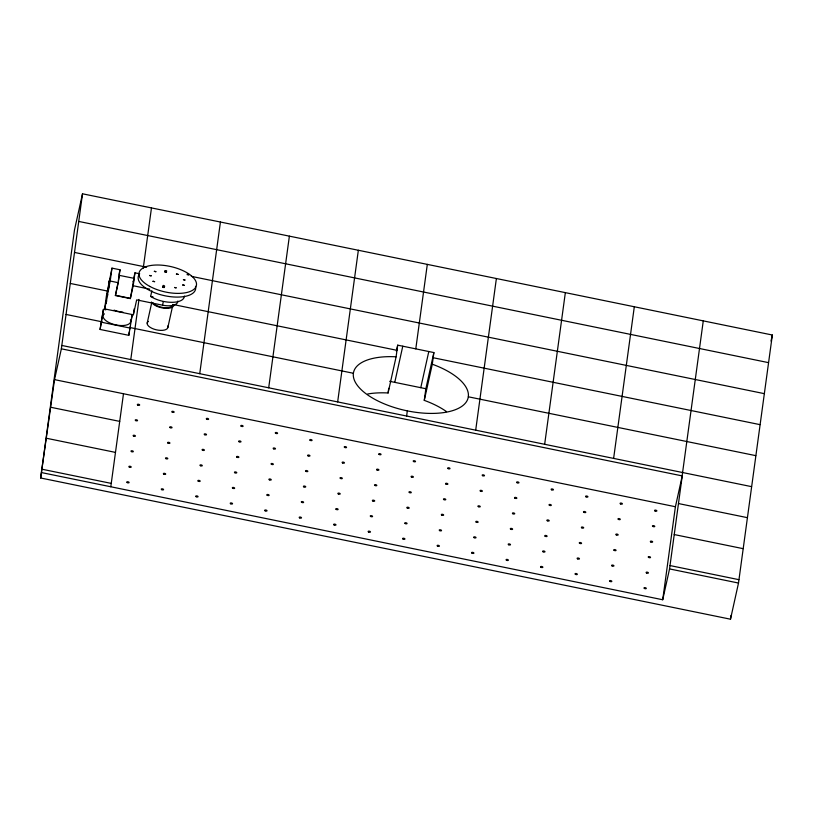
<?xml version="1.0" encoding="UTF-8"?>
<svg xmlns="http://www.w3.org/2000/svg" width="813" height="813" viewBox="0 0 813 813"><rect width="100%" height="100%" fill="white"/><g stroke="black" fill="none" stroke-linecap="round" stroke-linejoin="round"><path stroke-width="1.22" d="M40.65 477.983L74.491 229.957L82.509 193.799L772.35 335.017L738.509 583.043L730.491 619.201L40.65 477.983L54.522 379.63L61.361 348.818L82.509 193.799M131.371 318.818L132.163 315.22L128.81 335.332L100.08 329.448L103.434 309.336L105.832 309.834M100.08 329.448L103.434 309.336M177.793 301.074A14.675 6.504 12.5 0 1 162.529 305.18L136.665 299.885L133.362 314.783L104.633 308.899L106.391 295.983L111.97 268.127L120.019 269.774L118.251 282.69L115.405 295.536L130.344 298.595L133.19 285.749L134.958 272.833L139.694 273.798M104.633 308.899L107.936 294.001L107.357 293.889L107.672 291.562L110.121 278.229L108.8 283.29L109.379 283.412L108.251 291.684L107.672 291.562M108.8 283.29L109.125 280.973M107.357 293.889L110.202 281.044L111.97 268.127M115.405 295.536L118.109 282.152M130.344 298.595L134.043 278.331L133.759 279.032M128.81 335.332L129.287 331.806M129.613 329.458L129.928 327.111M133.362 314.783L134.165 308.91M110.792 486.763L123.485 393.746M130.781 359.57L138.982 299.408M143.261 268.077L151.472 207.915M199.734 373.685L220.425 222.03M268.697 387.801L289.387 236.146M337.659 401.917L358.35 250.262M367.659 394A58.688 26.006 12.5 0 1 388.086 392.974L388.726 388.309M388.086 392.974L396.104 356.805L397.699 345.159L433.878 352.568L432.292 364.214L424.274 400.372A58.688 26.006 12.5 0 1 446.52 411.632M406.622 416.032L407.323 410.87M415.789 348.858L427.313 264.377M424.274 400.372L425.86 388.726L433.878 352.568M475.696 430.179L496.387 278.524M544.659 444.294L565.35 292.639M613.622 458.41L634.313 306.755M41.839 472.648L662.717 599.75L675.41 506.733L682.239 475.91L61.361 348.818M682.127 475.89L703.275 320.871M662.717 599.75L669.546 568.927L682.239 475.91M730.491 619.201L731.009 615.451M118.322 280.973L119.135 275.333L134.043 278.331M118.983 274.448L120.019 269.774M133.657 278.666L134.958 272.833M184.327 296.044A19.959 8.841 12.5 0 1 172.132 302.314A19.959 8.841 12.5 0 1 150.629 296.41L151.879 290.759M147.173 323.168L151.665 302.944M162.529 305.18L163.332 301.542M167.844 327.548L172.326 307.324M187.163 274.733L188.85 274.316M187.193 274.052L188.718 275.119M396.358 351.186L397.699 345.159M394.762 382.364L402.781 346.196M420.778 387.689L428.797 351.521M771.019 341.043L772.35 335.017M133.017 281.826L133.23 280.963M165.811 271.41L166.767 271.075L164.856 270.638L166.513 272.192L165.019 271.481L165.639 271.379M78.739 221.431L768.468 362.628M74.501 252.437L146.584 267.192M191.329 276.349L764.23 393.634M163.647 286.725C167.132 286.562 160.425 283.371 163.982 287.629C159.856 285.729 165.801 288.706 163.555 286.643M110.202 281.044L118.251 282.69M133.19 285.749L149.765 289.143M150.629 296.41L153.037 296.897M70.274 283.442L107.54 291.074M173.382 304.55L396.988 350.322M433.177 357.73L760.003 424.64M115.436 295.271L130.385 298.33M66.046 314.448L102.123 321.836M129.48 327.436L353.381 373.269M468.318 396.795L755.775 455.646M101.666 322.263L130.405 328.137M389.681 381.317L425.86 388.726M61.818 345.454L751.547 486.641M678.469 503.552L747.31 517.647M54.522 379.63L675.41 506.733M674.241 534.558L743.082 548.653M50.752 407.272L119.714 421.388M670.003 565.563L738.854 579.659M46.524 438.278L115.487 452.394M669.546 568.927L738.509 583.043M42.296 469.284L111.259 483.4M195.496 286.339A29.349 12.998 12.5 0 1 165.151 295.82A29.349 12.998 12.5 0 1 138.982 274.764M130.415 319.753A14.085 6.24 12.5 0 1 115.416 324.804A14.085 6.24 12.5 0 1 104.389 313.848M122.865 312.121A14.085 6.24 12.5 0 1 114.054 310.129M106.117 303.513A14.085 6.24 12.5 0 1 106.849 300.962M172.895 304.458A10.569 4.685 12.5 0 1 164.734 307.731A10.569 4.685 12.5 0 1 153.068 302.944M174.043 304.662A11.738 5.203 12.5 0 1 164.033 308.198A11.738 5.203 12.5 0 1 151.381 302.03M167.641 326.043A10.569 4.685 12.5 0 1 156.076 329.753A10.569 4.685 12.5 0 1 148.413 321.399M432.292 364.214A58.688 26.006 12.5 0 1 455.199 409.762A58.688 26.006 12.5 0 1 362.354 390.758A58.688 26.006 12.5 0 1 396.104 356.805M149.643 275.495L151.35 275.861L149.643 275.465M178.128 274.388L176.421 274.052L178.128 274.388M164.592 271.684L166.37 272.294L164.592 271.684M182.722 284.997L184.429 285.343L182.722 284.957M183.443 279.692L185.151 280.079L183.443 279.662M152.996 281.308L154.704 281.674L152.996 281.278M154.348 271.339L156.066 271.715L154.368 271.298M174.582 287.507L176.299 287.863L174.592 287.467M149.755 286.379A29.349 12.998 12.5 0 0 196.197 286.217A29.349 12.998 12.5 0 0 157.265 265.008A29.349 12.998 12.5 0 0 149.755 286.379M275.719 433.319A1.179 0.518 12.5 0 0 277.579 433.309A1.179 0.518 12.5 0 0 276.024 432.465A1.179 0.518 12.5 0 0 275.719 433.319M299.631 517.881A1.179 0.518 12.5 0 0 301.491 517.881A1.179 0.518 12.5 0 0 299.926 517.027A1.179 0.518 12.5 0 0 299.631 517.881M334.113 524.944A1.179 0.518 12.5 0 0 335.962 524.934A1.179 0.518 12.5 0 0 334.407 524.09A1.179 0.518 12.5 0 0 334.113 524.944M127.224 482.597A1.179 0.518 12.5 0 0 129.084 482.587A1.179 0.518 12.5 0 0 127.529 481.733A1.179 0.518 12.5 0 0 127.224 482.597M540.991 567.291A1.179 0.518 12.5 0 0 542.85 567.291A1.179 0.518 12.5 0 0 541.295 566.437A1.179 0.518 12.5 0 0 540.991 567.291M437.546 546.123A1.179 0.518 12.5 0 0 439.406 546.112A1.179 0.518 12.5 0 0 437.851 545.269A1.179 0.518 12.5 0 0 437.546 546.123M472.028 553.175A1.179 0.518 12.5 0 0 473.888 553.175A1.179 0.518 12.5 0 0 472.333 552.322A1.179 0.518 12.5 0 0 472.028 553.175M196.187 496.713A1.179 0.518 12.5 0 0 198.047 496.702A1.179 0.518 12.5 0 0 196.482 495.859A1.179 0.518 12.5 0 0 196.187 496.713M575.472 574.354A1.179 0.518 12.5 0 0 577.332 574.344A1.179 0.518 12.5 0 0 575.777 573.5A1.179 0.518 12.5 0 0 575.472 574.354M230.668 503.765A1.179 0.518 12.5 0 0 232.528 503.765A1.179 0.518 12.5 0 0 230.963 502.912A1.179 0.518 12.5 0 0 230.668 503.765M265.15 510.828A1.179 0.518 12.5 0 0 267.01 510.818A1.179 0.518 12.5 0 0 265.445 509.975A1.179 0.518 12.5 0 0 265.15 510.828M368.594 532.007A1.179 0.518 12.5 0 0 370.443 531.997A1.179 0.518 12.5 0 0 368.889 531.143A1.179 0.518 12.5 0 0 368.594 532.007M403.075 539.06A1.179 0.518 12.5 0 0 404.925 539.06A1.179 0.518 12.5 0 0 403.37 538.206A1.179 0.518 12.5 0 0 403.075 539.06M644.435 588.47A1.179 0.518 12.5 0 0 646.294 588.46A1.179 0.518 12.5 0 0 644.739 587.616A1.179 0.518 12.5 0 0 644.435 588.47M506.509 560.238A1.179 0.518 12.5 0 0 508.369 560.228A1.179 0.518 12.5 0 0 506.814 559.385A1.179 0.518 12.5 0 0 506.509 560.238M609.953 581.417A1.179 0.518 12.5 0 0 611.813 581.407A1.179 0.518 12.5 0 0 610.258 580.553A1.179 0.518 12.5 0 0 609.953 581.417M161.706 489.65A1.179 0.518 12.5 0 0 163.565 489.65A1.179 0.518 12.5 0 0 162.011 488.796A1.179 0.518 12.5 0 0 161.706 489.65M336.226 509.446A1.179 0.518 12.5 0 0 338.086 509.436A1.179 0.518 12.5 0 0 336.521 508.582A1.179 0.518 12.5 0 0 336.226 509.446M198.301 481.205A1.179 0.518 12.5 0 0 200.161 481.205A1.179 0.518 12.5 0 0 198.606 480.351A1.179 0.518 12.5 0 0 198.301 481.205M301.745 502.383A1.179 0.518 12.5 0 0 303.605 502.373A1.179 0.518 12.5 0 0 302.04 501.53A1.179 0.518 12.5 0 0 301.745 502.383M612.067 565.909A1.179 0.518 12.5 0 0 613.927 565.909A1.179 0.518 12.5 0 0 612.372 565.055A1.179 0.518 12.5 0 0 612.067 565.909M163.82 474.152A1.179 0.518 12.5 0 0 165.679 474.142A1.179 0.518 12.5 0 0 164.124 473.298A1.179 0.518 12.5 0 0 163.82 474.152M370.708 516.499A1.179 0.518 12.5 0 0 372.557 516.499A1.179 0.518 12.5 0 0 371.002 515.645A1.179 0.518 12.5 0 0 370.708 516.499M646.548 572.972A1.179 0.518 12.5 0 0 648.408 572.962A1.179 0.518 12.5 0 0 646.853 572.118A1.179 0.518 12.5 0 0 646.548 572.972M508.623 544.73A1.179 0.518 12.5 0 0 510.483 544.73A1.179 0.518 12.5 0 0 508.928 543.877A1.179 0.518 12.5 0 0 508.623 544.73M232.782 488.267A1.179 0.518 12.5 0 0 234.642 488.257A1.179 0.518 12.5 0 0 233.087 487.414A1.179 0.518 12.5 0 0 232.782 488.267M474.142 537.678A1.179 0.518 12.5 0 0 476.001 537.667A1.179 0.518 12.5 0 0 474.446 536.824A1.179 0.518 12.5 0 0 474.142 537.678M267.264 495.32A1.179 0.518 12.5 0 0 269.123 495.32A1.179 0.518 12.5 0 0 267.558 494.467A1.179 0.518 12.5 0 0 267.264 495.32M439.67 530.615A1.179 0.518 12.5 0 0 441.52 530.615A1.179 0.518 12.5 0 0 439.965 529.761A1.179 0.518 12.5 0 0 439.67 530.615M577.586 558.856A1.179 0.518 12.5 0 0 579.445 558.846A1.179 0.518 12.5 0 0 577.891 557.992A1.179 0.518 12.5 0 0 577.586 558.856M543.104 551.793A1.179 0.518 12.5 0 0 544.964 551.783A1.179 0.518 12.5 0 0 543.409 550.94A1.179 0.518 12.5 0 0 543.104 551.793M129.338 467.089A1.179 0.518 12.5 0 0 131.198 467.089A1.179 0.518 12.5 0 0 129.643 466.235A1.179 0.518 12.5 0 0 129.338 467.089M405.189 523.562A1.179 0.518 12.5 0 0 407.039 523.552A1.179 0.518 12.5 0 0 405.484 522.708A1.179 0.518 12.5 0 0 405.189 523.562M338.34 493.938A1.179 0.518 12.5 0 0 340.2 493.938A1.179 0.518 12.5 0 0 338.635 493.085A1.179 0.518 12.5 0 0 338.34 493.938M614.181 550.411A1.179 0.518 12.5 0 0 616.041 550.401A1.179 0.518 12.5 0 0 614.486 549.558A1.179 0.518 12.5 0 0 614.181 550.411M545.218 536.295A1.179 0.518 12.5 0 0 547.078 536.285A1.179 0.518 12.5 0 0 545.523 535.432A1.179 0.518 12.5 0 0 545.218 536.295M579.699 543.348A1.179 0.518 12.5 0 0 581.559 543.348A1.179 0.518 12.5 0 0 580.004 542.495A1.179 0.518 12.5 0 0 579.699 543.348M303.859 486.885A1.179 0.518 12.5 0 0 305.718 486.875A1.179 0.518 12.5 0 0 304.164 486.032A1.179 0.518 12.5 0 0 303.859 486.885M476.266 522.17A1.179 0.518 12.5 0 0 478.115 522.17A1.179 0.518 12.5 0 0 476.56 521.316A1.179 0.518 12.5 0 0 476.266 522.17M165.933 458.644A1.179 0.518 12.5 0 0 167.793 458.644A1.179 0.518 12.5 0 0 166.238 457.79A1.179 0.518 12.5 0 0 165.933 458.644M234.896 472.76A1.179 0.518 12.5 0 0 236.756 472.76A1.179 0.518 12.5 0 0 235.201 471.906A1.179 0.518 12.5 0 0 234.896 472.76M372.821 501.001A1.179 0.518 12.5 0 0 374.681 500.991A1.179 0.518 12.5 0 0 373.116 500.147A1.179 0.518 12.5 0 0 372.821 501.001M648.662 557.464A1.179 0.518 12.5 0 0 650.522 557.464A1.179 0.518 12.5 0 0 648.967 556.61A1.179 0.518 12.5 0 0 648.662 557.464M510.747 529.233A1.179 0.518 12.5 0 0 512.596 529.222A1.179 0.518 12.5 0 0 511.042 528.379A1.179 0.518 12.5 0 0 510.747 529.233M441.784 515.117A1.179 0.518 12.5 0 0 443.634 515.107A1.179 0.518 12.5 0 0 442.079 514.263A1.179 0.518 12.5 0 0 441.784 515.117M200.415 465.707A1.179 0.518 12.5 0 0 202.274 465.697A1.179 0.518 12.5 0 0 200.72 464.853A1.179 0.518 12.5 0 0 200.415 465.707M269.377 479.822A1.179 0.518 12.5 0 0 271.237 479.812A1.179 0.518 12.5 0 0 269.682 478.969A1.179 0.518 12.5 0 0 269.377 479.822M131.452 451.591A1.179 0.518 12.5 0 0 133.312 451.581A1.179 0.518 12.5 0 0 131.757 450.737A1.179 0.518 12.5 0 0 131.452 451.591M407.303 508.054A1.179 0.518 12.5 0 0 409.163 508.054A1.179 0.518 12.5 0 0 407.598 507.2A1.179 0.518 12.5 0 0 407.303 508.054M305.973 471.377A1.179 0.518 12.5 0 0 307.832 471.377A1.179 0.518 12.5 0 0 306.277 470.524A1.179 0.518 12.5 0 0 305.973 471.377M547.342 520.787A1.179 0.518 12.5 0 0 549.192 520.787A1.179 0.518 12.5 0 0 547.637 519.934A1.179 0.518 12.5 0 0 547.342 520.787M512.861 513.735A1.179 0.518 12.5 0 0 514.71 513.725A1.179 0.518 12.5 0 0 513.155 512.881A1.179 0.518 12.5 0 0 512.861 513.735M202.528 450.209A1.179 0.518 12.5 0 0 204.388 450.199A1.179 0.518 12.5 0 0 202.833 449.345A1.179 0.518 12.5 0 0 202.528 450.209M237.01 457.262A1.179 0.518 12.5 0 0 238.87 457.252A1.179 0.518 12.5 0 0 237.315 456.408A1.179 0.518 12.5 0 0 237.01 457.262M271.491 464.325A1.179 0.518 12.5 0 0 273.351 464.314A1.179 0.518 12.5 0 0 271.796 463.471A1.179 0.518 12.5 0 0 271.491 464.325M374.935 485.493A1.179 0.518 12.5 0 0 376.795 485.493A1.179 0.518 12.5 0 0 375.23 484.639A1.179 0.518 12.5 0 0 374.935 485.493M409.417 492.556A1.179 0.518 12.5 0 0 411.276 492.546A1.179 0.518 12.5 0 0 409.711 491.702A1.179 0.518 12.5 0 0 409.417 492.556M650.776 541.966A1.179 0.518 12.5 0 0 652.636 541.956A1.179 0.518 12.5 0 0 651.081 541.112A1.179 0.518 12.5 0 0 650.776 541.966M133.566 436.083A1.179 0.518 12.5 0 0 135.425 436.083A1.179 0.518 12.5 0 0 133.871 435.229A1.179 0.518 12.5 0 0 133.566 436.083M340.454 478.44A1.179 0.518 12.5 0 0 342.314 478.43A1.179 0.518 12.5 0 0 340.759 477.587A1.179 0.518 12.5 0 0 340.454 478.44M616.295 534.903A1.179 0.518 12.5 0 0 618.154 534.903A1.179 0.518 12.5 0 0 616.6 534.05A1.179 0.518 12.5 0 0 616.295 534.903M581.823 527.85A1.179 0.518 12.5 0 0 583.673 527.84A1.179 0.518 12.5 0 0 582.118 526.997A1.179 0.518 12.5 0 0 581.823 527.85M478.379 506.672A1.179 0.518 12.5 0 0 480.239 506.662A1.179 0.518 12.5 0 0 478.674 505.818A1.179 0.518 12.5 0 0 478.379 506.672M168.047 443.146A1.179 0.518 12.5 0 0 169.907 443.136A1.179 0.518 12.5 0 0 168.352 442.292A1.179 0.518 12.5 0 0 168.047 443.146M443.898 499.609A1.179 0.518 12.5 0 0 445.758 499.609A1.179 0.518 12.5 0 0 444.193 498.755A1.179 0.518 12.5 0 0 443.898 499.609M204.642 434.701A1.179 0.518 12.5 0 0 206.502 434.691A1.179 0.518 12.5 0 0 204.947 433.847A1.179 0.518 12.5 0 0 204.642 434.701M135.68 420.585A1.179 0.518 12.5 0 0 137.539 420.575A1.179 0.518 12.5 0 0 135.984 419.732A1.179 0.518 12.5 0 0 135.68 420.585M549.456 505.29A1.179 0.518 12.5 0 0 551.316 505.28A1.179 0.518 12.5 0 0 549.751 504.436A1.179 0.518 12.5 0 0 549.456 505.29M618.419 519.405A1.179 0.518 12.5 0 0 620.268 519.395A1.179 0.518 12.5 0 0 618.713 518.552A1.179 0.518 12.5 0 0 618.419 519.405M342.568 462.932A1.179 0.518 12.5 0 0 344.427 462.932A1.179 0.518 12.5 0 0 342.873 462.079A1.179 0.518 12.5 0 0 342.568 462.932M514.975 498.227A1.179 0.518 12.5 0 0 516.834 498.227A1.179 0.518 12.5 0 0 515.269 497.373A1.179 0.518 12.5 0 0 514.975 498.227M377.049 469.995A1.179 0.518 12.5 0 0 378.909 469.985A1.179 0.518 12.5 0 0 377.354 469.142A1.179 0.518 12.5 0 0 377.049 469.995M170.161 427.648A1.179 0.518 12.5 0 0 172.021 427.638A1.179 0.518 12.5 0 0 170.466 426.784A1.179 0.518 12.5 0 0 170.161 427.648M652.89 526.468A1.179 0.518 12.5 0 0 654.75 526.458A1.179 0.518 12.5 0 0 653.195 525.605A1.179 0.518 12.5 0 0 652.89 526.468M480.493 491.174A1.179 0.518 12.5 0 0 482.353 491.164A1.179 0.518 12.5 0 0 480.788 490.32A1.179 0.518 12.5 0 0 480.493 491.174M239.124 441.764A1.179 0.518 12.5 0 0 240.983 441.754A1.179 0.518 12.5 0 0 239.429 440.91A1.179 0.518 12.5 0 0 239.124 441.764M273.605 448.817A1.179 0.518 12.5 0 0 275.465 448.817A1.179 0.518 12.5 0 0 273.91 447.963A1.179 0.518 12.5 0 0 273.605 448.817M308.086 455.88A1.179 0.518 12.5 0 0 309.946 455.869A1.179 0.518 12.5 0 0 308.391 455.026A1.179 0.518 12.5 0 0 308.086 455.88M583.937 512.342A1.179 0.518 12.5 0 0 585.787 512.342A1.179 0.518 12.5 0 0 584.232 511.489A1.179 0.518 12.5 0 0 583.937 512.342M446.012 484.111A1.179 0.518 12.5 0 0 447.872 484.101A1.179 0.518 12.5 0 0 446.307 483.257A1.179 0.518 12.5 0 0 446.012 484.111M411.53 477.058A1.179 0.518 12.5 0 0 413.39 477.048A1.179 0.518 12.5 0 0 411.835 476.194A1.179 0.518 12.5 0 0 411.53 477.058M310.2 440.372A1.179 0.518 12.5 0 0 312.06 440.372A1.179 0.518 12.5 0 0 310.505 439.518A1.179 0.518 12.5 0 0 310.2 440.372M137.804 405.087A1.179 0.518 12.5 0 0 139.653 405.077A1.179 0.518 12.5 0 0 138.098 404.224A1.179 0.518 12.5 0 0 137.804 405.087M551.57 489.782A1.179 0.518 12.5 0 0 553.429 489.782A1.179 0.518 12.5 0 0 551.864 488.928A1.179 0.518 12.5 0 0 551.57 489.782M413.644 461.55A1.179 0.518 12.5 0 0 415.504 461.55A1.179 0.518 12.5 0 0 413.949 460.697A1.179 0.518 12.5 0 0 413.644 461.55M620.532 503.908A1.179 0.518 12.5 0 0 622.382 503.897A1.179 0.518 12.5 0 0 620.827 503.044A1.179 0.518 12.5 0 0 620.532 503.908M172.285 412.14A1.179 0.518 12.5 0 0 174.134 412.14A1.179 0.518 12.5 0 0 172.58 411.287A1.179 0.518 12.5 0 0 172.285 412.14M241.237 426.256A1.179 0.518 12.5 0 0 243.097 426.256A1.179 0.518 12.5 0 0 241.542 425.402A1.179 0.518 12.5 0 0 241.237 426.256M379.163 454.497A1.179 0.518 12.5 0 0 381.023 454.487A1.179 0.518 12.5 0 0 379.468 453.634A1.179 0.518 12.5 0 0 379.163 454.497M448.126 468.613A1.179 0.518 12.5 0 0 449.985 468.603A1.179 0.518 12.5 0 0 448.43 467.76A1.179 0.518 12.5 0 0 448.126 468.613M655.014 510.96A1.179 0.518 12.5 0 0 656.863 510.96A1.179 0.518 12.5 0 0 655.308 510.107A1.179 0.518 12.5 0 0 655.014 510.96M517.088 482.729A1.179 0.518 12.5 0 0 518.948 482.719A1.179 0.518 12.5 0 0 517.383 481.875A1.179 0.518 12.5 0 0 517.088 482.729M482.607 475.666A1.179 0.518 12.5 0 0 484.467 475.666A1.179 0.518 12.5 0 0 482.912 474.812A1.179 0.518 12.5 0 0 482.607 475.666M344.682 447.435A1.179 0.518 12.5 0 0 346.541 447.424A1.179 0.518 12.5 0 0 344.986 446.581A1.179 0.518 12.5 0 0 344.682 447.435M586.051 496.845A1.179 0.518 12.5 0 0 587.911 496.834A1.179 0.518 12.5 0 0 586.346 495.991A1.179 0.518 12.5 0 0 586.051 496.845M206.756 419.203A1.179 0.518 12.5 0 0 208.616 419.193A1.179 0.518 12.5 0 0 207.061 418.349A1.179 0.518 12.5 0 0 206.756 419.203"/></g></svg>
